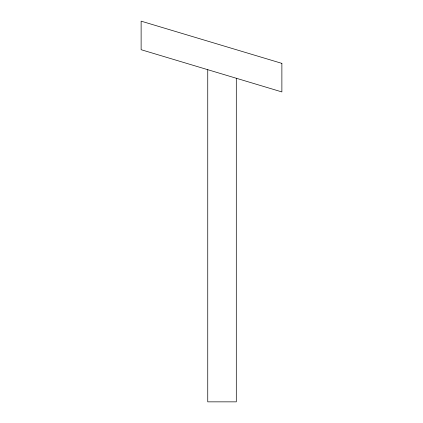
<?xml version="1.0" encoding="UTF-8"?>
<svg xmlns="http://www.w3.org/2000/svg" width="423" height="423" viewBox="0 0 423 423"><rect width="100%" height="100%" fill="white"/><g stroke="black" fill="none" stroke-linecap="round" stroke-linejoin="round"><path stroke-width="0.63" d="M236.298 78.255L236.298 401.85L207.746 401.85L207.746 69.689M281.877 63.376L141.123 21.15L141.123 49.703L281.877 91.928L281.877 63.376"/></g></svg>
